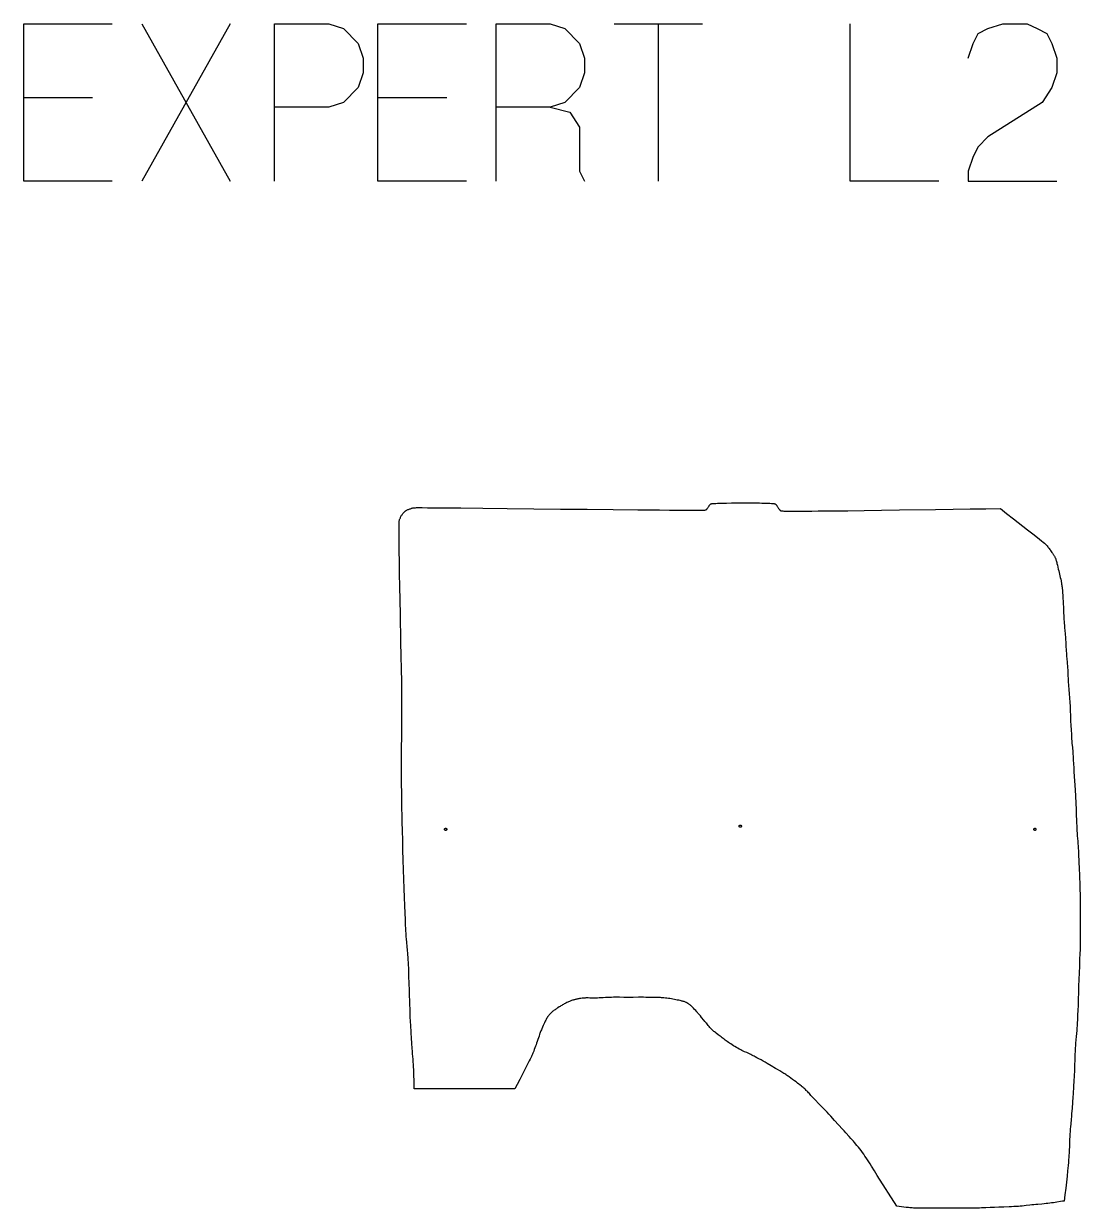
# Model space of a CAD drawing. Extents: x 0 to 7792, y 0 to 7086.
# Drawn here: x 5641 to 7559, y 4886 to 7036 of the extents above; entities that cross this region are included whole.
import ezdxf

# ---------------------------------------------------------------- set-up
doc = ezdxf.new("R2010")
doc.units = 0
doc.layers.add('Default_Layer', color=1, linetype='CONTINUOUS')

msp = doc.modelspace()

# ---------------------------------------------------------------- linework, layer by layer
at = {"layer": 'Default_Layer'}
for points in [[(5801.6, 6750.3), (5640.9, 6750.3), (5640.9, 7036.1), (5801.6, 7036.1)], [(5855.2, 7036.1), (6015.9, 6750.3)], [(6015.9, 7036.1), (5855.2, 6750.3)], [(6096.3, 6750.3), (6096.3, 7036.1), (6194.5, 7036.1), (6221.3, 7027.1), (6248.1, 7000.3), (6257.1, 6973.6), (6257.1, 6946.8), (6248.1, 6920), (6221.3, 6893.2), (6194.5, 6884.3), (6096.3, 6884.3)], [(6444.6, 6750.3), (6283.8, 6750.3), (6283.8, 7036.1), (6444.6, 7036.1)], [(6498.2, 6750.3), (6498.2, 7036.1), (6596.4, 7036.1), (6623.2, 7027.1), (6650, 7000.3), (6658.9, 6973.6), (6658.9, 6946.8), (6650, 6920), (6623.2, 6893.2), (6596.4, 6884.3), (6498.2, 6884.3)], [(6712.5, 7036.1), (6873.2, 7036.1)], [(6792.8, 7036.1), (6792.8, 6750.3)], [(7301.8, 6750.3), (7141.1, 6750.3), (7141.1, 7036.1)], [(7355.4, 6973.6), (7364.3, 7000.3), (7373.3, 7018.2), (7391.1, 7027.1), (7417.9, 7036.1), (7462.6, 7036.1), (7480.4, 7027.1), (7498.3, 7018.2), (7507.2, 7000.3), (7516.1, 6973.6), (7516.1, 6946.8), (7507.2, 6920), (7489.3, 6893.2), (7391.1, 6830.7), (7373.3, 6812.8), (7364.3, 6795), (7355.4, 6768.2), (7355.4, 6750.3), (7516.1, 6750.3)], [(5640.9, 6902.1), (5765.9, 6902.1)], [(6283.8, 6902.1), (6408.9, 6902.1)], [(6596.4, 6884.3), (6632.1, 6875.3), (6650, 6848.5), (6650, 6768.2), (6658.9, 6750.3)]]:
    msp.add_lwpolyline(points, dxfattribs=at)
for points in [[(6349.7, 5102.6), (6349.6, 5106.9), (6349.5, 5111.3), (6349.4, 5120), (6349.3, 5124.4), (6349.2, 5128.8), (6349, 5133.1), (6348.9, 5137.5), (6348.6, 5142), (6348.3, 5146.6), (6348, 5151.3), (6347.6, 5156.2), (6346.9, 5166), (6346.5, 5170.9), (6346.1, 5175.8), (6345.5, 5185.2), (6344.8, 5194.7), (6344.2, 5204.1), (6343.9, 5208.9), (6343.6, 5213.6), (6343.3, 5218.5), (6343.1, 5223.6), (6342.6, 5234.5), (6342.2, 5245.7), (6341.7, 5256.7), (6340.4, 5297.6), (6340.2, 5302.5), (6340.1, 5307.4), (6339.8, 5317.2), (6339.7, 5322), (6339.5, 5326.9), (6339.3, 5331.8), (6339, 5336.7), (6338.8, 5339.2), (6338.6, 5342), (6338.4, 5344.8), (6338.1, 5347.9), (6337.6, 5354.3), (6336.9, 5361), (6336.3, 5367.9), (6335.7, 5374.9), (6335.4, 5378.4), (6335.1, 5381.8), (6334.9, 5385.2), (6334.7, 5388.5), (6334.4, 5393.1), (6334.1, 5400.4), (6333.7, 5410), (6333.3, 5421.6), (6332.7, 5435), (6332.2, 5449.9), (6331.6, 5465.9), (6331, 5482.8), (6330.4, 5500.3), (6329.9, 5518.2), (6329.3, 5536), (6328.8, 5553.6), (6328.3, 5570.6), (6327.9, 5586.9), (6327.6, 5601.9), (6327.4, 5609), (6327.3, 5615.6), (6327.1, 5628.5), (6327, 5641.3), (6326.9, 5654.2), (6326.8, 5667), (6326.8, 5679.9), (6326.8, 5692.8), (6326.8, 5705.6), (6326.9, 5718.5), (6327, 5744.2), (6327.1, 5770), (6327.3, 5795.7), (6327.3, 5808.6), (6327.3, 5821.4), (6327, 5842), (6326.6, 5864.4), (6326.1, 5888.3), (6325.7, 5913.2), (6324.7, 5964.2), (6323.7, 6014.1), (6323.3, 6037.5), (6322.9, 6059.4), (6322.6, 6079.3), (6322.4, 6096.7), (6322.3, 6104.4), (6322.2, 6111.2), (6322.2, 6117.3), (6322.2, 6122.5), (6322.2, 6126.8), (6322.3, 6130.1), (6322.4, 6131.3), (6322.4, 6132.3), (6322.5, 6133), (6322.5, 6133.5), (6322.9, 6134.6), (6323.2, 6135.8), (6323.6, 6137), (6324.1, 6138.1), (6324.6, 6139.3), (6325.1, 6140.4), (6325.7, 6141.5), (6326.3, 6142.6), (6326.9, 6143.7), (6327.6, 6144.7), (6328.3, 6145.7), (6329, 6146.7), (6329.8, 6147.6), (6330.6, 6148.5), (6331.5, 6149.4), (6332.3, 6150.2), (6332.8, 6150.6), (6333.2, 6150.9), (6333.7, 6151.3), (6334.2, 6151.6), (6335.2, 6152.3), (6336.2, 6152.9), (6337.2, 6153.4), (6338.3, 6153.9), (6339.4, 6154.4), (6340.5, 6154.9), (6341.6, 6155.3), (6342.8, 6155.6), (6343.9, 6156), (6345.1, 6156.3), (6346.3, 6156.6), (6347.4, 6156.9), (6348.6, 6157.1), (6349.8, 6157.3), (6350, 6157.4), (6350.4, 6157.4), (6351.8, 6157.4), (6353.9, 6157.5), (6356.7, 6157.5), (6364.2, 6157.5), (6374.1, 6157.4), (6386.3, 6157.4), (6400.5, 6157.2), (6434.4, 6156.9), (6474.3, 6156.5), (6518.7, 6156.1), (6615, 6155), (6663.8, 6154.5), (6711.1, 6154), (6755.4, 6153.6), (6795.2, 6153.3), (6812.9, 6153.2), (6829, 6153.1), (6843.1, 6153), (6855.2, 6153), (6865, 6153), (6869, 6153), (6872.3, 6153.1), (6875, 6153.1), (6877, 6153.2), (6878.3, 6153.3), (6878.7, 6153.3), (6878.9, 6153.3), (6879.3, 6153.6), (6879.7, 6153.8), (6880.1, 6154), (6880.4, 6154.3), (6880.8, 6154.6), (6881.1, 6155), (6881.4, 6155.3), (6881.7, 6155.7), (6882, 6156), (6882.3, 6156.4), (6882.8, 6157.2), (6883.3, 6158.1), (6883.8, 6158.9), (6884.3, 6159.8), (6884.8, 6160.6), (6885.3, 6161.4), (6885.5, 6161.8), (6885.8, 6162.2), (6886.1, 6162.6), (6886.4, 6162.9), (6886.7, 6163.2), (6887.1, 6163.5), (6887.4, 6163.8), (6887.8, 6164.1), (6888.2, 6164.3), (6888.6, 6164.5), (6888.9, 6164.6), (6889.3, 6164.7), (6889.9, 6164.8), (6890.6, 6164.9), (6892.4, 6165), (6894.7, 6165.2), (6897.4, 6165.3), (6900.5, 6165.5), (6904, 6165.6), (6907.9, 6165.7), (6912, 6165.8), (6916.5, 6165.9), (6925.9, 6166), (6936, 6166.1), (6946.4, 6166.2), (6956.7, 6166.1), (6966.8, 6166.1), (6971.6, 6166), (6976.3, 6166), (6980.7, 6165.9), (6984.9, 6165.8), (6988.8, 6165.7), (6992.3, 6165.6), (6995.5, 6165.4), (6998.3, 6165.3), (7000.6, 6165.1), (7001.6, 6165), (7002.4, 6164.9), (7003.2, 6164.8), (7003.7, 6164.7), (7004.2, 6164.6), (7004.5, 6164.5), (7005, 6164.3), (7005.4, 6164), (7005.8, 6163.7), (7006.2, 6163.4), (7006.6, 6163), (7006.9, 6162.7), (7007.3, 6162.3), (7007.6, 6161.9), (7007.9, 6161.4), (7008.2, 6161), (7008.8, 6160.1), (7009.3, 6159.1), (7009.9, 6158.2), (7010.4, 6157.2), (7011, 6156.2), (7011.6, 6155.3), (7011.9, 6154.9), (7012.2, 6154.5), (7012.5, 6154.1), (7012.8, 6153.7), (7013.2, 6153.3), (7013.6, 6152.9), (7014, 6152.6), (7014.4, 6152.3), (7014.8, 6152.1), (7015.3, 6151.8), (7015.4, 6151.8), (7015.7, 6151.7), (7016.5, 6151.6), (7017.6, 6151.6), (7019.1, 6151.5), (7020.9, 6151.4), (7023.1, 6151.4), (7028.4, 6151.3), (7034.9, 6151.2), (7042.5, 6151.2), (7051.2, 6151.2), (7061, 6151.3), (7071.6, 6151.4), (7083.2, 6151.5), (7108.5, 6151.7), (7136.5, 6152), (7166.6, 6152.4), (7198.1, 6152.9), (7230.6, 6153.3), (7296.1, 6154.3), (7328, 6154.7), (7358.6, 6155.1), (7387.4, 6155.5), (7413.7, 6155.7), (7424.8, 6147), (7437.3, 6137.3), (7463.2, 6117.1), (7474.9, 6108), (7484.6, 6100.4), (7488.5, 6097.3), (7491.6, 6094.8), (7493.8, 6093), (7494.5, 6092.4), (7494.9, 6092), (7495.6, 6091.4), (7496.2, 6090.7), (7496.8, 6090.1), (7497.3, 6089.4), (7498.5, 6088), (7499.6, 6086.6), (7500.7, 6085.2), (7501.7, 6083.8), (7503.8, 6080.9), (7504.9, 6079.5), (7506.1, 6077.9), (7507.3, 6076.3), (7508.5, 6074.7), (7509.1, 6073.8), (7509.7, 6073), (7510.3, 6072.1), (7510.9, 6071.2), (7511.4, 6070.3), (7511.9, 6069.4), (7512.4, 6068.5), (7512.8, 6067.6), (7513.2, 6066.6), (7513.7, 6065.5), (7514.1, 6064.2), (7514.5, 6062.8), (7515, 6061.3), (7515.4, 6059.7), (7515.9, 6058.1), (7516.3, 6056.4), (7517.2, 6052.9), (7518, 6049.3), (7518.8, 6045.9), (7519.6, 6042.7), (7521.1, 6036.7), (7521.8, 6033.6), (7522.5, 6030.6), (7523.2, 6027.6), (7523.9, 6024.5), (7524.1, 6023), (7524.4, 6021.5), (7524.7, 6019.9), (7524.9, 6018.4), (7525.2, 6016.8), (7525.4, 6015.1), (7525.6, 6013.2), (7525.8, 6011.3), (7526.2, 6007.3), (7526.5, 6003), (7526.8, 5998.6), (7527.1, 5994.2), (7527.7, 5985.9), (7527.9, 5981.9), (7528.1, 5977.9), (7528.3, 5973.8), (7528.4, 5969.8), (7528.5, 5965.8), (7528.7, 5961.8), (7528.8, 5958.1), (7529, 5954.5), (7529.3, 5950.9), (7529.6, 5947.4), (7529.9, 5943.9), (7530.2, 5940.4), (7530.8, 5933.4), (7531.1, 5929.9), (7531.4, 5926.4), (7531.6, 5922.8), (7531.8, 5919.2), (7532.3, 5911.8), (7532.7, 5904.3), (7533, 5900.6), (7533.2, 5896.9), (7533.5, 5893.2), (7533.8, 5889.4), (7534.5, 5881.8), (7534.9, 5878), (7535.2, 5874.2), (7535.5, 5870.4), (7535.8, 5866.6), (7536, 5862.9), (7536.2, 5859.1), (7536.3, 5855.4), (7536.4, 5851.6), (7536.6, 5847.8), (7536.7, 5844.1), (7536.9, 5840.3), (7537.1, 5836.6), (7537.4, 5832.8), (7537.7, 5829), (7538.1, 5825.3), (7538.4, 5821.5), (7538.8, 5817.7), (7539.1, 5813.9), (7539.4, 5810.1), (7539.7, 5806.4), (7539.9, 5802.4), (7540.1, 5798.2), (7540.3, 5793.7), (7540.5, 5789.1), (7540.8, 5779.7), (7541.2, 5770.5), (7541.6, 5762.2), (7542.1, 5753.9), (7542.5, 5745.7), (7542.8, 5741.7), (7543, 5737.8), (7543.3, 5733.8), (7543.6, 5729.9), (7544.3, 5721.9), (7545, 5714), (7545.3, 5710.2), (7545.5, 5706.6), (7545.8, 5703), (7546, 5699.5), (7546.4, 5692.4), (7546.8, 5685.2), (7547.1, 5678.1), (7549.2, 5645.4), (7551.1, 5609.3), (7551.5, 5599.6), (7551.8, 5589.7), (7552, 5584.9), (7552.2, 5580.1), (7552.5, 5575.4), (7552.7, 5570.8), (7553, 5566.3), (7553.3, 5561.6), (7553.6, 5556.9), (7554, 5552.3), (7554.4, 5547.7), (7554.7, 5543.2), (7555, 5539), (7555.2, 5535), (7555.4, 5531.2), (7555.6, 5527.3), (7555.7, 5523.5), (7555.9, 5519.6), (7556.1, 5512), (7556.4, 5504.3), (7557.7, 5472.9), (7558, 5464.1), (7558.3, 5455.2), (7558.5, 5446.4), (7558.6, 5442), (7558.7, 5437.6), (7558.7, 5433.1), (7558.7, 5428.5), (7558.7, 5419.3), (7558.7, 5410), (7558.7, 5400.7), (7558.7, 5392.7), (7558.7, 5384.7), (7558.8, 5380.8), (7558.7, 5376.8), (7558.7, 5372.8), (7558.7, 5368.8), (7558.6, 5364.5), (7558.4, 5359.6), (7558.2, 5354.2), (7558, 5348.5), (7557.5, 5336.7), (7557.1, 5325.3), (7555.7, 5289), (7554.6, 5253.9), (7554.2, 5245), (7553.9, 5236.2), (7553.7, 5231.8), (7553.5, 5227.3), (7553.3, 5222.9), (7553, 5218.5), (7552.8, 5216.2), (7552.7, 5213.8), (7552.3, 5208.5), (7551.8, 5203), (7551.3, 5197.2), (7550.8, 5191.3), (7550.3, 5185.6), (7549.9, 5180.1), (7549.7, 5177.4), (7549.6, 5174.9), (7549.3, 5170), (7549.1, 5165.1), (7548.9, 5160.2), (7548.7, 5155.2), (7548.4, 5145.4), (7548.2, 5140.5), (7548, 5135.6), (7547.5, 5126), (7547, 5116.5), (7546.5, 5107), (7546.2, 5102.2), (7546, 5097.5), (7545.6, 5092.6), (7545.3, 5087.7), (7544.6, 5077.5), (7543.8, 5067.1), (7543, 5056.8), (7542.6, 5052.2), (7542.2, 5047.6), (7541.4, 5038.5), (7540.9, 5033.9), (7540.6, 5029.3), (7540.2, 5024.7), (7539.9, 5020.1), (7539.7, 5017.8), (7539.6, 5015.5), (7539.4, 5010.9), (7539.2, 5006.2), (7539.1, 5001.5), (7538.9, 4996.8), (7538.7, 4992.1), (7538.5, 4987.5), (7538.4, 4985.1), (7538.2, 4982.8), (7537.9, 4978.1), (7537.5, 4973.3), (7537.1, 4968.4), (7536.6, 4963.5), (7536.2, 4958.5), (7535.7, 4953.5), (7534.7, 4943.7), (7534.1, 4938.6), (7533.5, 4933.3), (7532.2, 4922), (7530.9, 4910.3), (7529.5, 4898.8), (7526.3, 4898.3), (7523, 4897.8), (7516.4, 4896.7), (7513.2, 4896.2), (7509.9, 4895.7), (7506.6, 4895.2), (7503.3, 4894.8), (7500, 4894.4), (7496.5, 4894), (7492.9, 4893.6), (7489.2, 4893.3), (7481.7, 4892.7), (7478, 4892.3), (7474.4, 4892), (7470.9, 4891.6), (7467.4, 4891.2), (7460.3, 4890.4), (7456.8, 4890), (7453.3, 4889.7), (7449.8, 4889.4), (7446.3, 4889.1), (7442.6, 4888.8), (7438.4, 4888.6), (7434, 4888.4), (7429.4, 4888.2), (7419.9, 4887.8), (7415.2, 4887.7), (7410.7, 4887.5), (7402.9, 4887.1), (7395.2, 4886.8), (7387.5, 4886.5), (7383.6, 4886.3), (7379.7, 4886.2), (7375.7, 4886.1), (7371.2, 4886.1), (7361.4, 4886), (7351.2, 4885.9), (7341.2, 4885.8), (7299.4, 4885.8), (7294.4, 4885.8), (7289.3, 4885.7), (7279.1, 4885.6), (7274.1, 4885.5), (7271.6, 4885.5), (7269.2, 4885.6), (7266.8, 4885.6), (7264.5, 4885.6), (7262.2, 4885.7), (7260, 4885.8), (7257.9, 4885.9), (7255.8, 4886.1), (7253.6, 4886.2), (7251.5, 4886.4), (7249.3, 4886.6), (7247.2, 4886.8), (7242.9, 4887.3), (7234.4, 4888.3), (7230.1, 4888.8), (7225.9, 4889.3), (7225.7, 4889.3), (7190.3, 4945.1), (7187.8, 4949.2), (7185.2, 4953.4), (7180, 4961.9), (7177.4, 4966), (7174.9, 4970), (7173.7, 4971.9), (7172.5, 4973.7), (7171.3, 4975.5), (7170.2, 4977.2), (7167.9, 4980.5), (7165.6, 4983.7), (7163.2, 4987), (7160.8, 4990.2), (7158.4, 4993.4), (7155.9, 4996.5), (7153.4, 4999.7), (7150.9, 5002.8), (7149.6, 5004.3), (7148.3, 5005.9), (7146.9, 5007.5), (7145.5, 5009.2), (7142.5, 5012.5), (7139.5, 5015.8), (7133.3, 5022.6), (7130.2, 5026), (7127.2, 5029.3), (7120, 5037.1), (7112.8, 5045), (7105.7, 5052.7), (7102.3, 5056.4), (7099, 5059.9), (7095.5, 5063.6), (7091.8, 5067.5), (7084.1, 5075.5), (7077.3, 5082.5), (7074.7, 5085.2), (7072.8, 5087.2), (7071.4, 5088.8), (7069.9, 5090.4), (7067, 5093.7), (7065.6, 5095.3), (7064.1, 5096.9), (7062.7, 5098.3), (7062, 5099), (7061.3, 5099.7), (7059.9, 5101), (7058.5, 5102.3), (7057.1, 5103.6), (7055.7, 5104.8), (7054.2, 5106), (7052.7, 5107.2), (7049.7, 5109.6), (7047.9, 5111), (7045.6, 5112.8), (7042.9, 5114.9), (7039.9, 5117.2), (7036.6, 5119.6), (7033.4, 5121.9), (7030.1, 5124.2), (7028.6, 5125.3), (7027.1, 5126.3), (7025.6, 5127.3), (7024, 5128.3), (7022.3, 5129.4), (7020.6, 5130.5), (7016.9, 5132.7), (7013.1, 5135), (7009.1, 5137.3), (7005.2, 5139.6), (6997.6, 5144.1), (6990.3, 5148.4), (6986.6, 5150.6), (6982.9, 5152.7), (6979.2, 5154.8), (6975.5, 5156.9), (6971.9, 5158.9), (6968.4, 5160.8), (6966.6, 5161.7), (6964.7, 5162.6), (6962.8, 5163.5), (6960.9, 5164.5), (6957, 5166.3), (6953.2, 5168.1), (6949.4, 5169.8), (6945.9, 5171.5), (6944.2, 5172.3), (6942.7, 5173), (6941.2, 5173.8), (6939.8, 5174.5), (6937.2, 5176), (6934.6, 5177.5), (6931.9, 5179.1), (6929.2, 5180.7), (6926.6, 5182.3), (6924.2, 5183.9), (6921.9, 5185.3), (6919.9, 5186.7), (6918, 5188.1), (6916.1, 5189.4), (6914.3, 5190.8), (6912.5, 5192.3), (6908.8, 5195.1), (6907, 5196.6), (6905.2, 5198), (6903.4, 5199.3), (6901.6, 5200.7), (6898, 5203.3), (6896.3, 5204.6), (6894.5, 5206), (6893.7, 5206.7), (6892.8, 5207.4), (6892, 5208.2), (6891.2, 5208.9), (6890.4, 5209.7), (6889.6, 5210.5), (6888.8, 5211.3), (6888, 5212.1), (6886.5, 5213.8), (6885, 5215.5), (6883.5, 5217.3), (6882, 5219), (6880.6, 5220.8), (6879.1, 5222.5), (6878.3, 5223.4), (6877.4, 5224.5), (6875.6, 5226.8), (6871.4, 5232.1), (6869.1, 5234.8), (6866.9, 5237.5), (6865.8, 5238.8), (6864.7, 5240.1), (6863.7, 5241.2), (6862.6, 5242.3), (6860.7, 5244.4), (6858.7, 5246.6), (6856.7, 5248.7), (6855.7, 5249.8), (6854.6, 5250.8), (6853.6, 5251.9), (6852.6, 5252.9), (6851.5, 5253.8), (6850.4, 5254.7), (6849.3, 5255.6), (6848.1, 5256.4), (6847.6, 5256.8), (6847, 5257.2), (6846.4, 5257.6), (6845.8, 5257.9), (6845.2, 5258.3), (6844.6, 5258.6), (6844, 5258.9), (6843.3, 5259.2), (6842.1, 5259.7), (6840.8, 5260.2), (6839.5, 5260.7), (6838.1, 5261.1), (6836.8, 5261.5), (6835.5, 5261.8), (6834.1, 5262.2), (6832.7, 5262.5), (6830, 5263.1), (6827.3, 5263.6), (6824.6, 5264.2), (6821.9, 5264.8), (6819.2, 5265.3), (6816.5, 5265.8), (6813.8, 5266.3), (6811, 5266.7), (6808.3, 5267), (6805.6, 5267.3), (6802.8, 5267.6), (6801.4, 5267.7), (6799.9, 5267.9), (6798.3, 5267.9), (6796.6, 5268), (6793.1, 5268.2), (6789.3, 5268.3), (6785.5, 5268.3), (6781.6, 5268.4), (6774.1, 5268.5), (6770.3, 5268.5), (6766.1, 5268.6), (6756.8, 5268.6), (6747, 5268.5), (6737.4, 5268.5), (6733.7, 5268.5), (6730, 5268.5), (6722.6, 5268.6), (6719, 5268.6), (6715.3, 5268.6), (6711.6, 5268.6), (6708, 5268.5), (6704.3, 5268.4), (6700.5, 5268.2), (6696.7, 5268), (6692.8, 5267.8), (6685.5, 5267.4), (6682.3, 5267.2), (6679.3, 5267.1), (6677.9, 5267.1), (6676.6, 5267.1), (6673.8, 5267.2), (6671, 5267.2), (6668.2, 5267.3), (6665.5, 5267.4), (6664.1, 5267.4), (6662.8, 5267.4), (6661.4, 5267.4), (6660.1, 5267.3), (6658.7, 5267.2), (6657.4, 5267.1), (6654.8, 5266.9), (6652.2, 5266.5), (6650.9, 5266.4), (6649.6, 5266.2), (6648.3, 5265.9), (6647, 5265.7), (6645.7, 5265.5), (6644.4, 5265.2), (6643.1, 5264.9), (6641.8, 5264.6), (6640.6, 5264.3), (6639.3, 5263.9), (6638.1, 5263.5), (6636.8, 5263.1), (6635.5, 5262.7), (6634.2, 5262.2), (6632.8, 5261.6), (6631.3, 5261), (6629.8, 5260.3), (6628.3, 5259.6), (6626.7, 5258.9), (6625.1, 5258.1), (6623.5, 5257.3), (6622, 5256.5), (6620.4, 5255.7), (6618.9, 5254.8), (6617.4, 5254), (6615.9, 5253.1), (6614.5, 5252.2), (6613.1, 5251.4), (6610.5, 5249.7), (6609.2, 5248.8), (6607.9, 5247.9), (6606.6, 5247), (6605.3, 5246.1), (6604, 5245.1), (6602.8, 5244.1), (6601.6, 5243.2), (6600.3, 5242.1), (6599.2, 5241.1), (6598, 5240), (6596.9, 5238.9), (6595.8, 5237.8), (6594.8, 5236.7), (6593.8, 5235.5), (6593.3, 5234.8), (6592.8, 5234.2), (6592.3, 5233.5), (6591.9, 5232.9), (6591, 5231.5), (6590.1, 5230.1), (6589.2, 5228.6), (6588.4, 5227.1), (6587.6, 5225.5), (6586.9, 5224), (6586.1, 5222.4), (6585.4, 5220.8), (6583.9, 5217.5), (6582.5, 5214.3), (6581.2, 5211.1), (6580.5, 5209.5), (6579.8, 5207.9), (6579.2, 5206.3), (6578.6, 5204.7), (6578, 5203.1), (6577.4, 5201.5), (6576.3, 5198.2), (6574.1, 5191.7), (6572.9, 5188.5), (6571.8, 5185.2), (6570.8, 5182.4), (6569.7, 5179.6), (6567.7, 5174), (6566.7, 5171.1), (6565.6, 5168.4), (6565.1, 5167), (6564.5, 5165.6), (6563.9, 5164.2), (6563.3, 5162.8), (6562.6, 5161.2), (6561.5, 5159), (6560.2, 5156.3), (6558.6, 5153.2), (6554.9, 5145.9), (6550.6, 5137.5), (6541.2, 5119.4), (6536.6, 5110.6), (6532.5, 5102.6), (6512.4, 5102.6), (6351.8, 5102.6), (6349.7, 5102.6)], [(6404.8, 5573.6), (6404.9, 5573.8), (6404.9, 5574), (6404.9, 5574.2), (6405, 5574.4), (6405.1, 5574.5), (6405.2, 5574.7), (6405.3, 5574.9), (6405.4, 5575), (6405.6, 5575.1), (6405.7, 5575.2), (6405.9, 5575.3), (6406.1, 5575.4), (6406.2, 5575.5), (6406.4, 5575.5), (6406.6, 5575.6), (6406.8, 5575.6), (6407, 5575.6), (6407.2, 5575.5), (6407.4, 5575.5), (6407.6, 5575.4), (6407.8, 5575.3), (6408, 5575.2), (6408.1, 5575.1), (6408.3, 5575), (6408.4, 5574.9), (6408.5, 5574.7), (6408.6, 5574.5), (6408.7, 5574.4), (6408.8, 5574.2), (6408.8, 5574), (6408.8, 5573.8), (6408.8, 5573.6), (6408.8, 5573.4), (6408.8, 5573.2), (6408.8, 5573), (6408.7, 5572.8), (6408.6, 5572.6), (6408.5, 5572.5), (6408.4, 5572.3), (6408.3, 5572.2), (6408.1, 5572), (6408, 5571.9), (6407.8, 5571.8), (6407.6, 5571.7), (6407.4, 5571.7), (6407.2, 5571.6), (6407, 5571.6), (6406.8, 5571.6), (6406.6, 5571.6), (6406.4, 5571.6), (6406.2, 5571.7), (6406.1, 5571.7), (6405.9, 5571.8), (6405.7, 5571.9), (6405.6, 5572), (6405.4, 5572.2), (6405.3, 5572.3), (6405.2, 5572.5), (6405.1, 5572.6), (6405, 5572.8), (6404.9, 5573), (6404.9, 5573.2), (6404.9, 5573.4), (6404.8, 5573.6)], [(6939.6, 5579.2), (6939.6, 5579.4), (6939.6, 5579.6), (6939.7, 5579.8), (6939.8, 5580), (6939.8, 5580.2), (6939.9, 5580.3), (6940.1, 5580.5), (6940.2, 5580.6), (6940.3, 5580.8), (6940.5, 5580.9), (6940.6, 5581), (6940.8, 5581.1), (6941, 5581.1), (6941.2, 5581.2), (6941.4, 5581.2), (6941.6, 5581.2), (6941.8, 5581.2), (6942, 5581.2), (6942.2, 5581.1), (6942.4, 5581.1), (6942.6, 5581), (6942.7, 5580.9), (6942.9, 5580.8), (6943, 5580.6), (6943.1, 5580.5), (6943.3, 5580.3), (6943.4, 5580.2), (6943.4, 5580), (6943.5, 5579.8), (6943.6, 5579.6), (6943.6, 5579.4), (6943.6, 5579.2), (6943.6, 5579), (6943.6, 5578.8), (6943.5, 5578.6), (6943.4, 5578.4), (6943.4, 5578.3), (6943.3, 5578.1), (6943.1, 5577.9), (6943, 5577.8), (6942.9, 5577.7), (6942.7, 5577.6), (6942.6, 5577.5), (6942.4, 5577.4), (6942.2, 5577.3), (6942, 5577.3), (6941.8, 5577.2), (6941.6, 5577.2), (6941.4, 5577.2), (6941.2, 5577.3), (6941, 5577.3), (6940.8, 5577.4), (6940.6, 5577.5), (6940.5, 5577.6), (6940.3, 5577.7), (6940.2, 5577.8), (6940.1, 5577.9), (6939.9, 5578.1), (6939.8, 5578.3), (6939.8, 5578.4), (6939.7, 5578.6), (6939.6, 5578.8), (6939.6, 5579), (6939.6, 5579.2)], [(7474.3, 5573.6), (7474.3, 5573.8), (7474.4, 5574), (7474.4, 5574.2), (7474.5, 5574.4), (7474.6, 5574.5), (7474.7, 5574.7), (7474.8, 5574.9), (7474.9, 5575), (7475.1, 5575.1), (7475.2, 5575.2), (7475.4, 5575.3), (7475.6, 5575.4), (7475.7, 5575.5), (7475.9, 5575.5), (7476.1, 5575.6), (7476.3, 5575.6), (7476.5, 5575.6), (7476.7, 5575.5), (7476.9, 5575.5), (7477.1, 5575.4), (7477.3, 5575.3), (7477.5, 5575.2), (7477.6, 5575.1), (7477.7, 5575), (7477.9, 5574.9), (7478, 5574.7), (7478.1, 5574.5), (7478.2, 5574.4), (7478.2, 5574.2), (7478.3, 5574), (7478.3, 5573.8), (7478.3, 5573.6), (7478.3, 5573.4), (7478.3, 5573.2), (7478.2, 5573), (7478.2, 5572.8), (7478.1, 5572.6), (7478, 5572.5), (7477.9, 5572.3), (7477.7, 5572.2), (7477.6, 5572), (7477.5, 5571.9), (7477.3, 5571.8), (7477.1, 5571.7), (7476.9, 5571.7), (7476.7, 5571.6), (7476.5, 5571.6), (7476.3, 5571.6), (7476.1, 5571.6), (7475.9, 5571.6), (7475.7, 5571.7), (7475.6, 5571.7), (7475.4, 5571.8), (7475.2, 5571.9), (7475.1, 5572), (7474.9, 5572.2), (7474.8, 5572.3), (7474.7, 5572.5), (7474.6, 5572.6), (7474.5, 5572.8), (7474.4, 5573), (7474.4, 5573.2), (7474.3, 5573.4), (7474.3, 5573.6)]]:
    msp.add_lwpolyline(points, close=True, dxfattribs=at)

doc.saveas('drawing.dxf')
